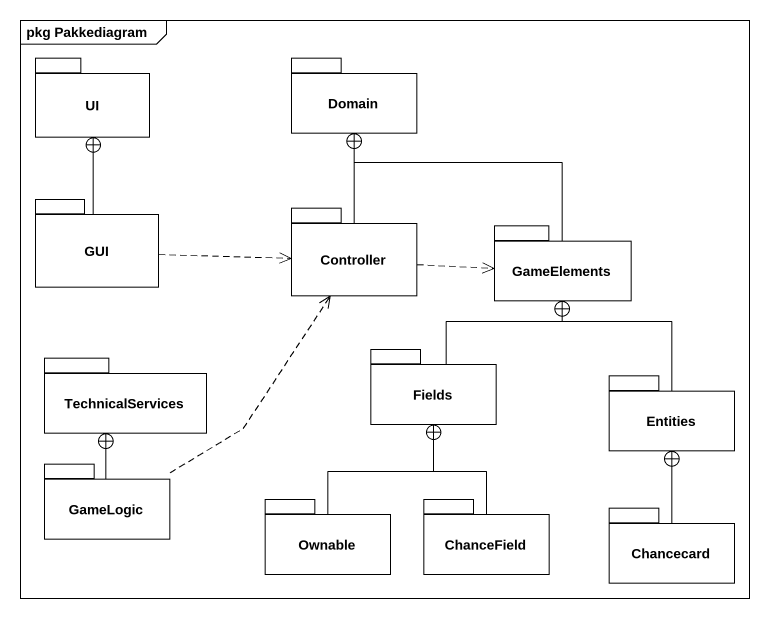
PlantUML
@startuml
mainframe pkg Pakkediagram
package UI {
}
package Domain {
}
package GUI {
}
package Controller {
}
package GameElements {
}
package TechnicalServices {
}
package Fields {
}
package Entities {
}
package GameLogic {
}
package Ownable {
}
package ChanceField {
}
package Chancecard {
}
GUI -up-+ UI
GUI .right.> Controller
Controller -up-+ Domain
Controller .right.> GameElements
GameElements -up-+ Domain
Fields -up-+ GameElements
Entities -up-+ GameElements
GameLogic .up.> Controller
GameLogic -up-+ TechnicalServices
Ownable -up-+ Fields
ChanceField -up-+ Fields
Chancecard -up-+ Entities
@enduml
